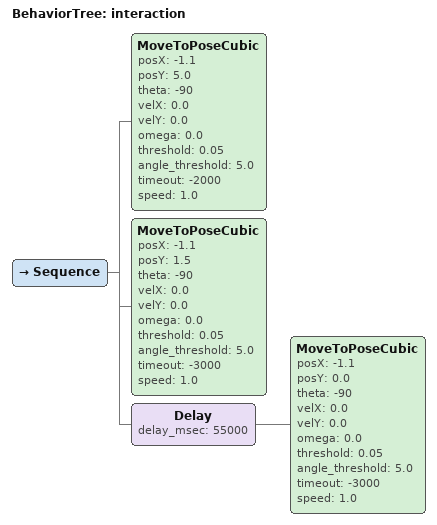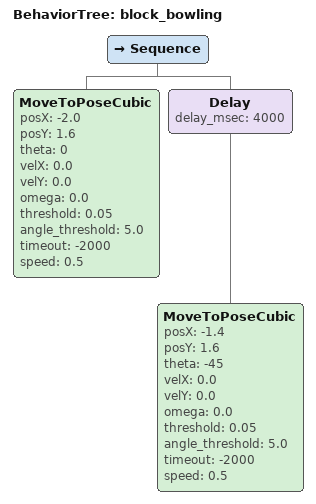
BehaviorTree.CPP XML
<?xml version="1.0" encoding="UTF-8"?>
<root BTCPP_format="4"
      main_tree_to_execute="interaction">

  <BehaviorTree ID="interaction">
    <Sequence>
      <MoveToPoseCubic posX="-1.1"
                       posY="5.0"
                       theta="-90"
                       velX="0.0"
                       velY="0.0"
                       omega="0.0"
                       threshold="0.05"
                       angle_threshold="5.0"
                       timeout="-2000"
                       speed="1.0"/>
      <MoveToPoseCubic posX="-1.1"
                       posY="1.5"
                       theta="-90"
                       velX="0.0"
                       velY="0.0"
                       omega="0.0"
                       threshold="0.05"
                       angle_threshold="5.0"
                       timeout="-3000"
                       speed="1.0"/>
      <Delay delay_msec="55000">
        <MoveToPoseCubic posX="-1.1"
                       posY="0.0"
                       theta="-90"
                       velX="0.0"
                       velY="0.0"
                       omega="0.0"
                       threshold="0.05"
                       angle_threshold="5.0"
                       timeout="-3000"
                       speed="1.0"/>
      </Delay>
    </Sequence>
  </BehaviorTree>

  <BehaviorTree ID="block_bowling">
    <Sequence>
      <MoveToPoseCubic posX="-2.0"
                       posY="1.6"
                       theta="0"
                       velX="0.0"
                       velY="0.0"
                       omega="0.0"
                       threshold="0.05"
                       angle_threshold="5.0"
                       timeout="-2000"
                       speed="0.5"/>
      <Delay delay_msec="4000">
        <MoveToPoseCubic posX="-1.4"
                        posY="1.6"
                        theta="-45"
                        velX="0.0"
                        velY="0.0"
                        omega="0.0"
                        threshold="0.05"
                        angle_threshold="5.0"
                        timeout="-2000"
                        speed="0.5"/>
      </Delay>
    </Sequence>
  </BehaviorTree>

</root>
